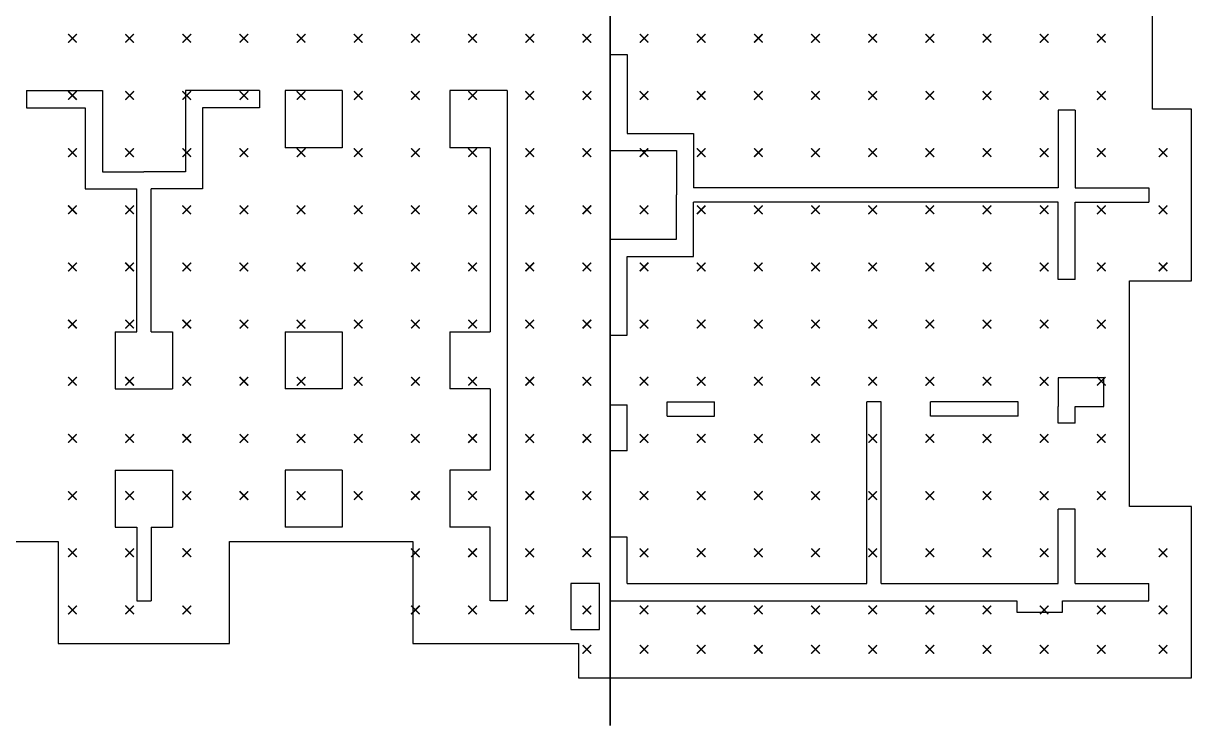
# Model space of a CAD drawing. Header units: millimetres. Extents: x 262481 to 2519995, y -394348 to 364571.
# Drawn here: x 365912 to 386350, y -133020 to -120717 of the extents above; entities that cross this region are included whole.
import ezdxf

# ---------------------------------------------------------------- set-up
doc = ezdxf.new("R2010")
doc.units = ezdxf.units.MM
doc.header["$LTSCALE"] = 65
doc.linetypes.add('HID', pattern=[2.5, 2, -0.5])
for name, color, linetype in [('BARR', 1, 'Continuous'), ('DIM', 7, 'Continuous'), ('XREBAR', 1, 'Continuous'), ('철근변경선', 1, 'HID')]:
    doc.layers.add(name, color=color, linetype=linetype)

msp = doc.modelspace()

# ---------------------------------------------------------------- linework, layer by layer
at = {"color": 3, "linetype": 'ByBlock'}
msp.add_lwpolyline([(363480.3, -129782.9), (366520.3, -129782.9), (366520.3, -131567.9), (369520.3, -131567.9), (369520.3, -129782.9), (372725.3, -129782.9), (372725.3, -131567.9), (375625.3, -131567.9), (375625.3, -132167.9), (386350.3, -132167.9), (386350.3, -129167.9), (385265.3, -129167.9), (385265.3, -125217.9), (386350.3, -125217.9), (386350.3, -122217.9), (385665.3, -122217.9), (385665.3, -118477.9)], dxfattribs=at)
at = {"layer": 'BARR', "color": 2}
msp.add_lwpolyline([(363480.3, -129782.9), (366520.3, -129782.9), (366520.3, -131567.9), (369520.3, -131567.9), (369520.3, -129782.9), (372725.3, -129782.9), (372725.3, -131567.9), (375625.3, -131567.9), (375625.3, -132167.9), (386350.3, -132167.9), (386350.3, -129167.9), (385265.3, -129167.9), (385265.3, -125217.9), (386350.3, -125217.9), (386350.3, -122217.9), (385665.3, -122217.9), (385665.3, -118477.9)], dxfattribs=at)
at = {"layer": 'DIM', "color": 5}
for p, q in [((376175.3, -121262.9), (376475.3, -121262.9)), ((376175.3, -121262.9), (376175.3, -122942.9)), ((376475.3, -121262.9), (376475.3, -122642.9)), ((365965.3, -121892.9), (365965.3, -122192.9)), ((365965.3, -121892.9), (367295.3, -121892.9)), ((367295.3, -121892.9), (367295.3, -123312.9)), ((370040.3, -121892.9), (368745.3, -121892.9)), ((368745.3, -121892.9), (368745.3, -123312.9)), ((370040.3, -121892.9), (370040.3, -122192.9)), ((371490.3, -121892.9), (370490.3, -121892.9)), ((370490.3, -121892.9), (370490.3, -122892.9)), ((371490.3, -121892.9), (371490.3, -122892.9)), ((374375.3, -121892.9), (373375.3, -121892.9)), ((373375.3, -121892.9), (373375.3, -122892.9)), ((374375.3, -121892.9), (374375.3, -130817.9)), ((365965.3, -122192.9), (366995.3, -122192.9)), ((366995.3, -122192.9), (366995.3, -123612.9)), ((370040.3, -122192.9), (369045.3, -122192.9)), ((369045.3, -122192.9), (369045.3, -123612.9)), ((384015.3, -122237.9), (384015.3, -123592.9)), ((384315.3, -122237.9), (384015.3, -122237.9)), ((384315.3, -122237.9), (384315.3, -123592.9)), ((376475.3, -122642.9), (377635.3, -122642.9)), ((377635.3, -122642.9), (377635.3, -123592.9)), ((371490.3, -122892.9), (370490.3, -122892.9)), ((374075.3, -122892.9), (373375.3, -122892.9)), ((374075.3, -122892.9), (374075.3, -126112.9)), ((376175.3, -122942.9), (377335.3, -122942.9)), ((377335.3, -122942.9), (377335.3, -123717.9)), ((367295.3, -123312.9), (368020.3, -123312.9)), ((368745.3, -123312.9), (368020.3, -123312.9)), ((366995.3, -123612.9), (367895.3, -123612.9)), ((367895.3, -126112.9), (367895.3, -123612.9)), ((369045.3, -123612.9), (368145.3, -123612.9)), ((368145.3, -126112.9), (368145.3, -123612.9)), ((384015.3, -123592.9), (377635.3, -123592.9)), ((384315.3, -123592.9), (385600.3, -123592.9)), ((385600.3, -123592.9), (385600.3, -123842.9)), ((377335.3, -124492.9), (377335.3, -123717.9)), ((377635.3, -124792.9), (377635.3, -123842.9)), ((384015.3, -123842.9), (377635.3, -123842.9)), ((384015.3, -125197.9), (384015.3, -123842.9)), ((384315.3, -125197.9), (384315.3, -123842.9)), ((384315.3, -123842.9), (385600.3, -123842.9)), ((376175.3, -126172.9), (376175.3, -124492.9)), ((376175.3, -124492.9), (377335.3, -124492.9)), ((376475.3, -126172.9), (376475.3, -124792.9)), ((376475.3, -124792.9), (377635.3, -124792.9)), ((384315.3, -125197.9), (384015.3, -125197.9)), ((367520.3, -126112.9), (367895.3, -126112.9)), ((367520.3, -126112.9), (367520.3, -127112.9)), ((368145.3, -126112.9), (368520.3, -126112.9)), ((368520.3, -126112.9), (368520.3, -127112.9)), ((370490.3, -126112.9), (371490.3, -126112.9)), ((370490.3, -126112.9), (370490.3, -127112.9)), ((371490.3, -126112.9), (371490.3, -127112.9)), ((373375.3, -126112.9), (374075.3, -126112.9)), ((373375.3, -126112.9), (373375.3, -127112.9)), ((376175.3, -126172.9), (376475.3, -126172.9)), ((384815.3, -126917.9), (384015.3, -126917.9)), ((384015.3, -126917.9), (384015.3, -127417.9)), ((384815.3, -127417.9), (384815.3, -126917.9)), ((367520.3, -127112.9), (368520.3, -127112.9)), ((371490.3, -127112.9), (370490.3, -127112.9)), ((374075.3, -127112.9), (373375.3, -127112.9)), ((374075.3, -127112.9), (374075.3, -128532.9)), ((376175.3, -127392.9), (376475.3, -127392.9)), ((376175.3, -128192.9), (376175.3, -127392.9)), ((376475.3, -128192.9), (376475.3, -127392.9)), ((377175.3, -127337.9), (378005.3, -127337.9)), ((377175.3, -127587.9), (377175.3, -127337.9)), ((378005.3, -127587.9), (378005.3, -127337.9)), ((380670.3, -130517.9), (380670.3, -127337.9)), ((380920.3, -127337.9), (380670.3, -127337.9)), ((380920.3, -130517.9), (380920.3, -127337.9)), ((383315.3, -127337.9), (381780.3, -127337.9)), ((381780.3, -127587.9), (381780.3, -127337.9)), ((383315.3, -127587.9), (383315.3, -127337.9)), ((384015.3, -127707.9), (384015.3, -127417.9)), ((384315.3, -127707.9), (384315.3, -127417.9)), ((384315.3, -127417.9), (384815.3, -127417.9)), ((377175.3, -127587.9), (378005.3, -127587.9)), ((383315.3, -127587.9), (381780.3, -127587.9)), ((384315.3, -127707.9), (384015.3, -127707.9)), ((376475.3, -128192.9), (376175.3, -128192.9)), ((367520.3, -128532.9), (368520.3, -128532.9)), ((367520.3, -128532.9), (367520.3, -129532.9)), ((368520.3, -128532.9), (368520.3, -129532.9)), ((371490.3, -128532.9), (370490.3, -128532.9)), ((370490.3, -128532.9), (370490.3, -129532.9)), ((371490.3, -128532.9), (371490.3, -129532.9)), ((373375.3, -128532.9), (373375.3, -129532.9)), ((374075.3, -128532.9), (373375.3, -128532.9)), ((384315.3, -129217.9), (384015.3, -129217.9)), ((384015.3, -130517.9), (384015.3, -129217.9)), ((384315.3, -130517.9), (384315.3, -129217.9)), ((367520.3, -129532.9), (367895.3, -129532.9)), ((367895.3, -129532.9), (367895.3, -130817.9)), ((368145.3, -129532.9), (368145.3, -130817.9)), ((368145.3, -129532.9), (368520.3, -129532.9)), ((371490.3, -129532.9), (370490.3, -129532.9)), ((374075.3, -129532.9), (373375.3, -129532.9)), ((374075.3, -130817.9), (374075.3, -129532.9)), ((376475.3, -129702.9), (376175.3, -129702.9)), ((376175.3, -130817.9), (376175.3, -129702.9)), ((376475.3, -130517.9), (376475.3, -129702.9)), ((375990.3, -130517.9), (375490.3, -130517.9)), ((375490.3, -130517.9), (375490.3, -131317.9)), ((375990.3, -131317.9), (375990.3, -130517.9)), ((376475.3, -130517.9), (380670.3, -130517.9)), ((380920.3, -130517.9), (384015.3, -130517.9)), ((384315.3, -130517.9), (385600.3, -130517.9)), ((385600.3, -130817.9), (385600.3, -130517.9)), ((367895.3, -130817.9), (368145.3, -130817.9)), ((374375.3, -130817.9), (374075.3, -130817.9)), ((376175.3, -130817.9), (383290.3, -130817.9)), ((383290.3, -130817.9), (383290.3, -131017.9)), ((384090.3, -130817.9), (385600.3, -130817.9)), ((384090.3, -131017.9), (384090.3, -130817.9)), ((383290.3, -131017.9), (384090.3, -131017.9)), ((375490.3, -131317.9), (375990.3, -131317.9))]:
    msp.add_line(p, q, dxfattribs=at)
at = {"layer": 'XREBAR', "color": 11, "linetype": 'Continuous', "ltscale": 4.95765e-09, "const_width": 25}
for points in [[(366695.3, -121052.9), (366845.3, -120902.9), (366770.3, -120977.9), (366695.3, -120902.9), (366845.3, -121052.9)], [(367695.3, -121052.9), (367845.3, -120902.9), (367770.3, -120977.9), (367695.3, -120902.9), (367845.3, -121052.9)], [(368695.3, -121052.9), (368845.3, -120902.9), (368770.3, -120977.9), (368695.3, -120902.9), (368845.3, -121052.9)], [(369695.3, -121052.9), (369845.3, -120902.9), (369770.3, -120977.9), (369695.3, -120902.9), (369845.3, -121052.9)], [(370695.3, -121052.9), (370845.3, -120902.9), (370770.3, -120977.9), (370695.3, -120902.9), (370845.3, -121052.9)], [(371695.3, -121052.9), (371845.3, -120902.9), (371770.3, -120977.9), (371695.3, -120902.9), (371845.3, -121052.9)], [(372695.3, -121052.9), (372845.3, -120902.9), (372770.3, -120977.9), (372695.3, -120902.9), (372845.3, -121052.9)], [(373695.3, -121052.9), (373845.3, -120902.9), (373770.3, -120977.9), (373695.3, -120902.9), (373845.3, -121052.9)], [(374695.3, -121052.9), (374845.3, -120902.9), (374770.3, -120977.9), (374695.3, -120902.9), (374845.3, -121052.9)], [(375695.3, -121052.9), (375845.3, -120902.9), (375770.3, -120977.9), (375695.3, -120902.9), (375845.3, -121052.9)], [(376695.3, -121052.9), (376845.3, -120902.9), (376770.3, -120977.9), (376695.3, -120902.9), (376845.3, -121052.9)], [(377695.3, -121052.9), (377845.3, -120902.9), (377770.3, -120977.9), (377695.3, -120902.9), (377845.3, -121052.9)], [(378695.3, -121052.9), (378845.3, -120902.9), (378770.3, -120977.9), (378695.3, -120902.9), (378845.3, -121052.9)], [(379695.3, -121052.9), (379845.3, -120902.9), (379770.3, -120977.9), (379695.3, -120902.9), (379845.3, -121052.9)], [(380695.3, -121052.9), (380845.3, -120902.9), (380770.3, -120977.9), (380695.3, -120902.9), (380845.3, -121052.9)], [(381695.3, -121052.9), (381845.3, -120902.9), (381770.3, -120977.9), (381695.3, -120902.9), (381845.3, -121052.9)], [(382695.3, -121052.9), (382845.3, -120902.9), (382770.3, -120977.9), (382695.3, -120902.9), (382845.3, -121052.9)], [(383695.3, -121052.9), (383845.3, -120902.9), (383770.3, -120977.9), (383695.3, -120902.9), (383845.3, -121052.9)], [(384695.3, -121052.9), (384845.3, -120902.9), (384770.3, -120977.9), (384695.3, -120902.9), (384845.3, -121052.9)], [(366695.3, -122052.9), (366845.3, -121902.9), (366770.3, -121977.9), (366695.3, -121902.9), (366845.3, -122052.9)], [(367695.3, -122052.9), (367845.3, -121902.9), (367770.3, -121977.9), (367695.3, -121902.9), (367845.3, -122052.9)], [(368695.3, -122052.9), (368845.3, -121902.9), (368770.3, -121977.9), (368695.3, -121902.9), (368845.3, -122052.9)], [(369695.3, -122052.9), (369845.3, -121902.9), (369770.3, -121977.9), (369695.3, -121902.9), (369845.3, -122052.9)], [(370695.3, -122052.9), (370845.3, -121902.9), (370770.3, -121977.9), (370695.3, -121902.9), (370845.3, -122052.9)], [(371695.3, -122052.9), (371845.3, -121902.9), (371770.3, -121977.9), (371695.3, -121902.9), (371845.3, -122052.9)], [(372695.3, -122052.9), (372845.3, -121902.9), (372770.3, -121977.9), (372695.3, -121902.9), (372845.3, -122052.9)], [(373695.3, -122052.9), (373845.3, -121902.9), (373770.3, -121977.9), (373695.3, -121902.9), (373845.3, -122052.9)], [(374695.3, -122052.9), (374845.3, -121902.9), (374770.3, -121977.9), (374695.3, -121902.9), (374845.3, -122052.9)], [(375695.3, -122052.9), (375845.3, -121902.9), (375770.3, -121977.9), (375695.3, -121902.9), (375845.3, -122052.9)], [(376695.3, -122052.9), (376845.3, -121902.9), (376770.3, -121977.9), (376695.3, -121902.9), (376845.3, -122052.9)], [(377695.3, -122052.9), (377845.3, -121902.9), (377770.3, -121977.9), (377695.3, -121902.9), (377845.3, -122052.9)], [(378695.3, -122052.9), (378845.3, -121902.9), (378770.3, -121977.9), (378695.3, -121902.9), (378845.3, -122052.9)], [(379695.3, -122052.9), (379845.3, -121902.9), (379770.3, -121977.9), (379695.3, -121902.9), (379845.3, -122052.9)], [(380695.3, -122052.9), (380845.3, -121902.9), (380770.3, -121977.9), (380695.3, -121902.9), (380845.3, -122052.9)], [(381695.3, -122052.9), (381845.3, -121902.9), (381770.3, -121977.9), (381695.3, -121902.9), (381845.3, -122052.9)], [(382695.3, -122052.9), (382845.3, -121902.9), (382770.3, -121977.9), (382695.3, -121902.9), (382845.3, -122052.9)], [(383695.3, -122052.9), (383845.3, -121902.9), (383770.3, -121977.9), (383695.3, -121902.9), (383845.3, -122052.9)], [(384695.3, -122052.9), (384845.3, -121902.9), (384770.3, -121977.9), (384695.3, -121902.9), (384845.3, -122052.9)], [(366695.3, -123052.9), (366845.3, -122902.9), (366770.3, -122977.9), (366695.3, -122902.9), (366845.3, -123052.9)], [(367695.3, -123052.9), (367845.3, -122902.9), (367770.3, -122977.9), (367695.3, -122902.9), (367845.3, -123052.9)], [(368695.3, -123052.9), (368845.3, -122902.9), (368770.3, -122977.9), (368695.3, -122902.9), (368845.3, -123052.9)], [(369695.3, -123052.9), (369845.3, -122902.9), (369770.3, -122977.9), (369695.3, -122902.9), (369845.3, -123052.9)], [(370695.3, -123052.9), (370845.3, -122902.9), (370770.3, -122977.9), (370695.3, -122902.9), (370845.3, -123052.9)], [(371695.3, -123052.9), (371845.3, -122902.9), (371770.3, -122977.9), (371695.3, -122902.9), (371845.3, -123052.9)], [(372695.3, -123052.9), (372845.3, -122902.9), (372770.3, -122977.9), (372695.3, -122902.9), (372845.3, -123052.9)], [(373695.3, -123052.9), (373845.3, -122902.9), (373770.3, -122977.9), (373695.3, -122902.9), (373845.3, -123052.9)], [(374695.3, -123052.9), (374845.3, -122902.9), (374770.3, -122977.9), (374695.3, -122902.9), (374845.3, -123052.9)], [(375695.3, -123052.9), (375845.3, -122902.9), (375770.3, -122977.9), (375695.3, -122902.9), (375845.3, -123052.9)], [(376695.3, -123052.9), (376845.3, -122902.9), (376770.3, -122977.9), (376695.3, -122902.9), (376845.3, -123052.9)], [(377695.3, -123052.9), (377845.3, -122902.9), (377770.3, -122977.9), (377695.3, -122902.9), (377845.3, -123052.9)], [(378695.3, -123052.9), (378845.3, -122902.9), (378770.3, -122977.9), (378695.3, -122902.9), (378845.3, -123052.9)], [(379695.3, -123052.9), (379845.3, -122902.9), (379770.3, -122977.9), (379695.3, -122902.9), (379845.3, -123052.9)], [(380695.3, -123052.9), (380845.3, -122902.9), (380770.3, -122977.9), (380695.3, -122902.9), (380845.3, -123052.9)], [(381695.3, -123052.9), (381845.3, -122902.9), (381770.3, -122977.9), (381695.3, -122902.9), (381845.3, -123052.9)], [(382695.3, -123052.9), (382845.3, -122902.9), (382770.3, -122977.9), (382695.3, -122902.9), (382845.3, -123052.9)], [(383695.3, -123052.9), (383845.3, -122902.9), (383770.3, -122977.9), (383695.3, -122902.9), (383845.3, -123052.9)], [(384695.3, -123052.9), (384845.3, -122902.9), (384770.3, -122977.9), (384695.3, -122902.9), (384845.3, -123052.9)], [(385775.3, -123052.9), (385925.3, -122902.9), (385850.3, -122977.9), (385775.3, -122902.9), (385925.3, -123052.9)], [(366695.3, -124052.9), (366845.3, -123902.9), (366770.3, -123977.9), (366695.3, -123902.9), (366845.3, -124052.9)], [(367695.3, -124052.9), (367845.3, -123902.9), (367770.3, -123977.9), (367695.3, -123902.9), (367845.3, -124052.9)], [(368695.3, -124052.9), (368845.3, -123902.9), (368770.3, -123977.9), (368695.3, -123902.9), (368845.3, -124052.9)], [(369695.3, -124052.9), (369845.3, -123902.9), (369770.3, -123977.9), (369695.3, -123902.9), (369845.3, -124052.9)], [(370695.3, -124052.9), (370845.3, -123902.9), (370770.3, -123977.9), (370695.3, -123902.9), (370845.3, -124052.9)], [(371695.3, -124052.9), (371845.3, -123902.9), (371770.3, -123977.9), (371695.3, -123902.9), (371845.3, -124052.9)], [(372695.3, -124052.9), (372845.3, -123902.9), (372770.3, -123977.9), (372695.3, -123902.9), (372845.3, -124052.9)], [(373695.3, -124052.9), (373845.3, -123902.9), (373770.3, -123977.9), (373695.3, -123902.9), (373845.3, -124052.9)], [(374695.3, -124052.9), (374845.3, -123902.9), (374770.3, -123977.9), (374695.3, -123902.9), (374845.3, -124052.9)], [(375695.3, -124052.9), (375845.3, -123902.9), (375770.3, -123977.9), (375695.3, -123902.9), (375845.3, -124052.9)], [(376695.3, -124052.9), (376845.3, -123902.9), (376770.3, -123977.9), (376695.3, -123902.9), (376845.3, -124052.9)], [(377695.3, -124052.9), (377845.3, -123902.9), (377770.3, -123977.9), (377695.3, -123902.9), (377845.3, -124052.9)], [(378695.3, -124052.9), (378845.3, -123902.9), (378770.3, -123977.9), (378695.3, -123902.9), (378845.3, -124052.9)], [(379695.3, -124052.9), (379845.3, -123902.9), (379770.3, -123977.9), (379695.3, -123902.9), (379845.3, -124052.9)], [(380695.3, -124052.9), (380845.3, -123902.9), (380770.3, -123977.9), (380695.3, -123902.9), (380845.3, -124052.9)], [(381695.3, -124052.9), (381845.3, -123902.9), (381770.3, -123977.9), (381695.3, -123902.9), (381845.3, -124052.9)], [(382695.3, -124052.9), (382845.3, -123902.9), (382770.3, -123977.9), (382695.3, -123902.9), (382845.3, -124052.9)], [(383695.3, -124052.9), (383845.3, -123902.9), (383770.3, -123977.9), (383695.3, -123902.9), (383845.3, -124052.9)], [(384695.3, -124052.9), (384845.3, -123902.9), (384770.3, -123977.9), (384695.3, -123902.9), (384845.3, -124052.9)], [(385775.3, -124052.9), (385925.3, -123902.9), (385850.3, -123977.9), (385775.3, -123902.9), (385925.3, -124052.9)], [(366695.3, -125052.9), (366845.3, -124902.9), (366770.3, -124977.9), (366695.3, -124902.9), (366845.3, -125052.9)], [(367695.3, -125052.9), (367845.3, -124902.9), (367770.3, -124977.9), (367695.3, -124902.9), (367845.3, -125052.9)], [(368695.3, -125052.9), (368845.3, -124902.9), (368770.3, -124977.9), (368695.3, -124902.9), (368845.3, -125052.9)], [(369695.3, -125052.9), (369845.3, -124902.9), (369770.3, -124977.9), (369695.3, -124902.9), (369845.3, -125052.9)], [(370695.3, -125052.9), (370845.3, -124902.9), (370770.3, -124977.9), (370695.3, -124902.9), (370845.3, -125052.9)], [(371695.3, -125052.9), (371845.3, -124902.9), (371770.3, -124977.9), (371695.3, -124902.9), (371845.3, -125052.9)], [(372695.3, -125052.9), (372845.3, -124902.9), (372770.3, -124977.9), (372695.3, -124902.9), (372845.3, -125052.9)], [(373695.3, -125052.9), (373845.3, -124902.9), (373770.3, -124977.9), (373695.3, -124902.9), (373845.3, -125052.9)], [(374695.3, -125052.9), (374845.3, -124902.9), (374770.3, -124977.9), (374695.3, -124902.9), (374845.3, -125052.9)], [(375695.3, -125052.9), (375845.3, -124902.9), (375770.3, -124977.9), (375695.3, -124902.9), (375845.3, -125052.9)], [(376695.3, -125052.9), (376845.3, -124902.9), (376770.3, -124977.9), (376695.3, -124902.9), (376845.3, -125052.9)], [(377695.3, -125052.9), (377845.3, -124902.9), (377770.3, -124977.9), (377695.3, -124902.9), (377845.3, -125052.9)], [(378695.3, -125052.9), (378845.3, -124902.9), (378770.3, -124977.9), (378695.3, -124902.9), (378845.3, -125052.9)], [(379695.3, -125052.9), (379845.3, -124902.9), (379770.3, -124977.9), (379695.3, -124902.9), (379845.3, -125052.9)], [(380695.3, -125052.9), (380845.3, -124902.9), (380770.3, -124977.9), (380695.3, -124902.9), (380845.3, -125052.9)], [(381695.3, -125052.9), (381845.3, -124902.9), (381770.3, -124977.9), (381695.3, -124902.9), (381845.3, -125052.9)], [(382695.3, -125052.9), (382845.3, -124902.9), (382770.3, -124977.9), (382695.3, -124902.9), (382845.3, -125052.9)], [(383695.3, -125052.9), (383845.3, -124902.9), (383770.3, -124977.9), (383695.3, -124902.9), (383845.3, -125052.9)], [(384695.3, -125052.9), (384845.3, -124902.9), (384770.3, -124977.9), (384695.3, -124902.9), (384845.3, -125052.9)], [(385775.3, -125052.9), (385925.3, -124902.9), (385850.3, -124977.9), (385775.3, -124902.9), (385925.3, -125052.9)], [(366695.3, -126052.9), (366845.3, -125902.9), (366770.3, -125977.9), (366695.3, -125902.9), (366845.3, -126052.9)], [(367695.3, -126052.9), (367845.3, -125902.9), (367770.3, -125977.9), (367695.3, -125902.9), (367845.3, -126052.9)], [(368695.3, -126052.9), (368845.3, -125902.9), (368770.3, -125977.9), (368695.3, -125902.9), (368845.3, -126052.9)], [(369695.3, -126052.9), (369845.3, -125902.9), (369770.3, -125977.9), (369695.3, -125902.9), (369845.3, -126052.9)], [(370695.3, -126052.9), (370845.3, -125902.9), (370770.3, -125977.9), (370695.3, -125902.9), (370845.3, -126052.9)], [(371695.3, -126052.9), (371845.3, -125902.9), (371770.3, -125977.9), (371695.3, -125902.9), (371845.3, -126052.9)], [(372695.3, -126052.9), (372845.3, -125902.9), (372770.3, -125977.9), (372695.3, -125902.9), (372845.3, -126052.9)], [(373695.3, -126052.9), (373845.3, -125902.9), (373770.3, -125977.9), (373695.3, -125902.9), (373845.3, -126052.9)], [(374695.3, -126052.9), (374845.3, -125902.9), (374770.3, -125977.9), (374695.3, -125902.9), (374845.3, -126052.9)], [(375695.3, -126052.9), (375845.3, -125902.9), (375770.3, -125977.9), (375695.3, -125902.9), (375845.3, -126052.9)], [(376695.3, -126052.9), (376845.3, -125902.9), (376770.3, -125977.9), (376695.3, -125902.9), (376845.3, -126052.9)], [(377695.3, -126052.9), (377845.3, -125902.9), (377770.3, -125977.9), (377695.3, -125902.9), (377845.3, -126052.9)], [(378695.3, -126052.9), (378845.3, -125902.9), (378770.3, -125977.9), (378695.3, -125902.9), (378845.3, -126052.9)], [(379695.3, -126052.9), (379845.3, -125902.9), (379770.3, -125977.9), (379695.3, -125902.9), (379845.3, -126052.9)], [(380695.3, -126052.9), (380845.3, -125902.9), (380770.3, -125977.9), (380695.3, -125902.9), (380845.3, -126052.9)], [(381695.3, -126052.9), (381845.3, -125902.9), (381770.3, -125977.9), (381695.3, -125902.9), (381845.3, -126052.9)], [(382695.3, -126052.9), (382845.3, -125902.9), (382770.3, -125977.9), (382695.3, -125902.9), (382845.3, -126052.9)], [(383695.3, -126052.9), (383845.3, -125902.9), (383770.3, -125977.9), (383695.3, -125902.9), (383845.3, -126052.9)], [(384695.3, -126052.9), (384845.3, -125902.9), (384770.3, -125977.9), (384695.3, -125902.9), (384845.3, -126052.9)], [(366695.3, -127052.9), (366845.3, -126902.9), (366770.3, -126977.9), (366695.3, -126902.9), (366845.3, -127052.9)], [(367695.3, -127052.9), (367845.3, -126902.9), (367770.3, -126977.9), (367695.3, -126902.9), (367845.3, -127052.9)], [(368695.3, -127052.9), (368845.3, -126902.9), (368770.3, -126977.9), (368695.3, -126902.9), (368845.3, -127052.9)], [(369695.3, -127052.9), (369845.3, -126902.9), (369770.3, -126977.9), (369695.3, -126902.9), (369845.3, -127052.9)], [(370695.3, -127052.9), (370845.3, -126902.9), (370770.3, -126977.9), (370695.3, -126902.9), (370845.3, -127052.9)], [(371695.3, -127052.9), (371845.3, -126902.9), (371770.3, -126977.9), (371695.3, -126902.9), (371845.3, -127052.9)], [(372695.3, -127052.9), (372845.3, -126902.9), (372770.3, -126977.9), (372695.3, -126902.9), (372845.3, -127052.9)], [(373695.3, -127052.9), (373845.3, -126902.9), (373770.3, -126977.9), (373695.3, -126902.9), (373845.3, -127052.9)], [(374695.3, -127052.9), (374845.3, -126902.9), (374770.3, -126977.9), (374695.3, -126902.9), (374845.3, -127052.9)], [(375695.3, -127052.9), (375845.3, -126902.9), (375770.3, -126977.9), (375695.3, -126902.9), (375845.3, -127052.9)], [(376695.3, -127052.9), (376845.3, -126902.9), (376770.3, -126977.9), (376695.3, -126902.9), (376845.3, -127052.9)], [(377695.3, -127052.9), (377845.3, -126902.9), (377770.3, -126977.9), (377695.3, -126902.9), (377845.3, -127052.9)], [(378695.3, -127052.9), (378845.3, -126902.9), (378770.3, -126977.9), (378695.3, -126902.9), (378845.3, -127052.9)], [(379695.3, -127052.9), (379845.3, -126902.9), (379770.3, -126977.9), (379695.3, -126902.9), (379845.3, -127052.9)], [(380695.3, -127052.9), (380845.3, -126902.9), (380770.3, -126977.9), (380695.3, -126902.9), (380845.3, -127052.9)], [(381695.3, -127052.9), (381845.3, -126902.9), (381770.3, -126977.9), (381695.3, -126902.9), (381845.3, -127052.9)], [(382695.3, -127052.9), (382845.3, -126902.9), (382770.3, -126977.9), (382695.3, -126902.9), (382845.3, -127052.9)], [(383695.3, -127052.9), (383845.3, -126902.9), (383770.3, -126977.9), (383695.3, -126902.9), (383845.3, -127052.9)], [(384695.3, -127052.9), (384845.3, -126902.9), (384770.3, -126977.9), (384695.3, -126902.9), (384845.3, -127052.9)], [(366695.3, -128052.9), (366845.3, -127902.9), (366770.3, -127977.9), (366695.3, -127902.9), (366845.3, -128052.9)], [(367695.3, -128052.9), (367845.3, -127902.9), (367770.3, -127977.9), (367695.3, -127902.9), (367845.3, -128052.9)], [(368695.3, -128052.9), (368845.3, -127902.9), (368770.3, -127977.9), (368695.3, -127902.9), (368845.3, -128052.9)], [(369695.3, -128052.9), (369845.3, -127902.9), (369770.3, -127977.9), (369695.3, -127902.9), (369845.3, -128052.9)], [(370695.3, -128052.9), (370845.3, -127902.9), (370770.3, -127977.9), (370695.3, -127902.9), (370845.3, -128052.9)], [(371695.3, -128052.9), (371845.3, -127902.9), (371770.3, -127977.9), (371695.3, -127902.9), (371845.3, -128052.9)], [(372695.3, -128052.9), (372845.3, -127902.9), (372770.3, -127977.9), (372695.3, -127902.9), (372845.3, -128052.9)], [(373695.3, -128052.9), (373845.3, -127902.9), (373770.3, -127977.9), (373695.3, -127902.9), (373845.3, -128052.9)], [(374695.3, -128052.9), (374845.3, -127902.9), (374770.3, -127977.9), (374695.3, -127902.9), (374845.3, -128052.9)], [(375695.3, -128052.9), (375845.3, -127902.9), (375770.3, -127977.9), (375695.3, -127902.9), (375845.3, -128052.9)], [(376695.3, -128052.9), (376845.3, -127902.9), (376770.3, -127977.9), (376695.3, -127902.9), (376845.3, -128052.9)], [(377695.3, -128052.9), (377845.3, -127902.9), (377770.3, -127977.9), (377695.3, -127902.9), (377845.3, -128052.9)], [(378695.3, -128052.9), (378845.3, -127902.9), (378770.3, -127977.9), (378695.3, -127902.9), (378845.3, -128052.9)], [(379695.3, -128052.9), (379845.3, -127902.9), (379770.3, -127977.9), (379695.3, -127902.9), (379845.3, -128052.9)], [(380695.3, -128052.9), (380845.3, -127902.9), (380770.3, -127977.9), (380695.3, -127902.9), (380845.3, -128052.9)], [(381695.3, -128052.9), (381845.3, -127902.9), (381770.3, -127977.9), (381695.3, -127902.9), (381845.3, -128052.9)], [(382695.3, -128052.9), (382845.3, -127902.9), (382770.3, -127977.9), (382695.3, -127902.9), (382845.3, -128052.9)], [(383695.3, -128052.9), (383845.3, -127902.9), (383770.3, -127977.9), (383695.3, -127902.9), (383845.3, -128052.9)], [(384695.3, -128052.9), (384845.3, -127902.9), (384770.3, -127977.9), (384695.3, -127902.9), (384845.3, -128052.9)], [(366695.3, -129052.9), (366845.3, -128902.9), (366770.3, -128977.9), (366695.3, -128902.9), (366845.3, -129052.9)], [(367695.3, -129052.9), (367845.3, -128902.9), (367770.3, -128977.9), (367695.3, -128902.9), (367845.3, -129052.9)], [(368695.3, -129052.9), (368845.3, -128902.9), (368770.3, -128977.9), (368695.3, -128902.9), (368845.3, -129052.9)], [(369695.3, -129052.9), (369845.3, -128902.9), (369770.3, -128977.9), (369695.3, -128902.9), (369845.3, -129052.9)], [(370695.3, -129052.9), (370845.3, -128902.9), (370770.3, -128977.9), (370695.3, -128902.9), (370845.3, -129052.9)], [(371695.3, -129052.9), (371845.3, -128902.9), (371770.3, -128977.9), (371695.3, -128902.9), (371845.3, -129052.9)], [(372695.3, -129052.9), (372845.3, -128902.9), (372770.3, -128977.9), (372695.3, -128902.9), (372845.3, -129052.9)], [(373695.3, -129052.9), (373845.3, -128902.9), (373770.3, -128977.9), (373695.3, -128902.9), (373845.3, -129052.9)], [(374695.3, -129052.9), (374845.3, -128902.9), (374770.3, -128977.9), (374695.3, -128902.9), (374845.3, -129052.9)], [(375695.3, -129052.9), (375845.3, -128902.9), (375770.3, -128977.9), (375695.3, -128902.9), (375845.3, -129052.9)], [(376695.3, -129052.9), (376845.3, -128902.9), (376770.3, -128977.9), (376695.3, -128902.9), (376845.3, -129052.9)], [(377695.3, -129052.9), (377845.3, -128902.9), (377770.3, -128977.9), (377695.3, -128902.9), (377845.3, -129052.9)], [(378695.3, -129052.9), (378845.3, -128902.9), (378770.3, -128977.9), (378695.3, -128902.9), (378845.3, -129052.9)], [(379695.3, -129052.9), (379845.3, -128902.9), (379770.3, -128977.9), (379695.3, -128902.9), (379845.3, -129052.9)], [(380695.3, -129052.9), (380845.3, -128902.9), (380770.3, -128977.9), (380695.3, -128902.9), (380845.3, -129052.9)], [(381695.3, -129052.9), (381845.3, -128902.9), (381770.3, -128977.9), (381695.3, -128902.9), (381845.3, -129052.9)], [(382695.3, -129052.9), (382845.3, -128902.9), (382770.3, -128977.9), (382695.3, -128902.9), (382845.3, -129052.9)], [(383695.3, -129052.9), (383845.3, -128902.9), (383770.3, -128977.9), (383695.3, -128902.9), (383845.3, -129052.9)], [(384695.3, -129052.9), (384845.3, -128902.9), (384770.3, -128977.9), (384695.3, -128902.9), (384845.3, -129052.9)], [(366695.3, -130052.9), (366845.3, -129902.9), (366770.3, -129977.9), (366695.3, -129902.9), (366845.3, -130052.9)], [(367695.3, -130052.9), (367845.3, -129902.9), (367770.3, -129977.9), (367695.3, -129902.9), (367845.3, -130052.9)], [(368695.3, -130052.9), (368845.3, -129902.9), (368770.3, -129977.9), (368695.3, -129902.9), (368845.3, -130052.9)], [(372695.3, -130052.9), (372845.3, -129902.9), (372770.3, -129977.9), (372695.3, -129902.9), (372845.3, -130052.9)], [(373695.3, -130052.9), (373845.3, -129902.9), (373770.3, -129977.9), (373695.3, -129902.9), (373845.3, -130052.9)], [(374695.3, -130052.9), (374845.3, -129902.9), (374770.3, -129977.9), (374695.3, -129902.9), (374845.3, -130052.9)], [(375695.3, -130052.9), (375845.3, -129902.9), (375770.3, -129977.9), (375695.3, -129902.9), (375845.3, -130052.9)], [(376695.3, -130052.9), (376845.3, -129902.9), (376770.3, -129977.9), (376695.3, -129902.9), (376845.3, -130052.9)], [(377695.3, -130052.9), (377845.3, -129902.9), (377770.3, -129977.9), (377695.3, -129902.9), (377845.3, -130052.9)], [(378695.3, -130052.9), (378845.3, -129902.9), (378770.3, -129977.9), (378695.3, -129902.9), (378845.3, -130052.9)], [(379695.3, -130052.9), (379845.3, -129902.9), (379770.3, -129977.9), (379695.3, -129902.9), (379845.3, -130052.9)], [(380695.3, -130052.9), (380845.3, -129902.9), (380770.3, -129977.9), (380695.3, -129902.9), (380845.3, -130052.9)], [(381695.3, -130052.9), (381845.3, -129902.9), (381770.3, -129977.9), (381695.3, -129902.9), (381845.3, -130052.9)], [(382695.3, -130052.9), (382845.3, -129902.9), (382770.3, -129977.9), (382695.3, -129902.9), (382845.3, -130052.9)], [(383695.3, -130052.9), (383845.3, -129902.9), (383770.3, -129977.9), (383695.3, -129902.9), (383845.3, -130052.9)], [(384695.3, -130052.9), (384845.3, -129902.9), (384770.3, -129977.9), (384695.3, -129902.9), (384845.3, -130052.9)], [(385775.3, -130052.9), (385925.3, -129902.9), (385850.3, -129977.9), (385775.3, -129902.9), (385925.3, -130052.9)], [(366695.3, -131052.9), (366845.3, -130902.9), (366770.3, -130977.9), (366695.3, -130902.9), (366845.3, -131052.9)], [(367695.3, -131052.9), (367845.3, -130902.9), (367770.3, -130977.9), (367695.3, -130902.9), (367845.3, -131052.9)], [(368695.3, -131052.9), (368845.3, -130902.9), (368770.3, -130977.9), (368695.3, -130902.9), (368845.3, -131052.9)], [(372695.3, -131052.9), (372845.3, -130902.9), (372770.3, -130977.9), (372695.3, -130902.9), (372845.3, -131052.9)], [(373695.3, -131052.9), (373845.3, -130902.9), (373770.3, -130977.9), (373695.3, -130902.9), (373845.3, -131052.9)], [(374695.3, -131052.9), (374845.3, -130902.9), (374770.3, -130977.9), (374695.3, -130902.9), (374845.3, -131052.9)], [(375695.3, -131052.9), (375845.3, -130902.9), (375770.3, -130977.9), (375695.3, -130902.9), (375845.3, -131052.9)], [(376695.3, -131052.9), (376845.3, -130902.9), (376770.3, -130977.9), (376695.3, -130902.9), (376845.3, -131052.9)], [(377695.3, -131052.9), (377845.3, -130902.9), (377770.3, -130977.9), (377695.3, -130902.9), (377845.3, -131052.9)], [(378695.3, -131052.9), (378845.3, -130902.9), (378770.3, -130977.9), (378695.3, -130902.9), (378845.3, -131052.9)], [(379695.3, -131052.9), (379845.3, -130902.9), (379770.3, -130977.9), (379695.3, -130902.9), (379845.3, -131052.9)], [(380695.3, -131052.9), (380845.3, -130902.9), (380770.3, -130977.9), (380695.3, -130902.9), (380845.3, -131052.9)], [(381695.3, -131052.9), (381845.3, -130902.9), (381770.3, -130977.9), (381695.3, -130902.9), (381845.3, -131052.9)], [(382695.3, -131052.9), (382845.3, -130902.9), (382770.3, -130977.9), (382695.3, -130902.9), (382845.3, -131052.9)], [(383695.3, -131052.9), (383845.3, -130902.9), (383770.3, -130977.9), (383695.3, -130902.9), (383845.3, -131052.9)], [(384695.3, -131052.9), (384845.3, -130902.9), (384770.3, -130977.9), (384695.3, -130902.9), (384845.3, -131052.9)], [(385775.3, -131052.9), (385925.3, -130902.9), (385850.3, -130977.9), (385775.3, -130902.9), (385925.3, -131052.9)], [(375695.3, -131742.9), (375845.3, -131592.9), (375770.3, -131667.9), (375695.3, -131592.9), (375845.3, -131742.9)], [(376695.3, -131742.9), (376845.3, -131592.9), (376770.3, -131667.9), (376695.3, -131592.9), (376845.3, -131742.9)], [(377695.3, -131742.9), (377845.3, -131592.9), (377770.3, -131667.9), (377695.3, -131592.9), (377845.3, -131742.9)], [(378695.3, -131742.9), (378845.3, -131592.9), (378770.3, -131667.9), (378695.3, -131592.9), (378845.3, -131742.9)], [(379695.3, -131742.9), (379845.3, -131592.9), (379770.3, -131667.9), (379695.3, -131592.9), (379845.3, -131742.9)], [(380695.3, -131742.9), (380845.3, -131592.9), (380770.3, -131667.9), (380695.3, -131592.9), (380845.3, -131742.9)], [(381695.3, -131742.9), (381845.3, -131592.9), (381770.3, -131667.9), (381695.3, -131592.9), (381845.3, -131742.9)], [(382695.3, -131742.9), (382845.3, -131592.9), (382770.3, -131667.9), (382695.3, -131592.9), (382845.3, -131742.9)], [(383695.3, -131742.9), (383845.3, -131592.9), (383770.3, -131667.9), (383695.3, -131592.9), (383845.3, -131742.9)], [(384695.3, -131742.9), (384845.3, -131592.9), (384770.3, -131667.9), (384695.3, -131592.9), (384845.3, -131742.9)], [(385775.3, -131742.9), (385925.3, -131592.9), (385850.3, -131667.9), (385775.3, -131592.9), (385925.3, -131742.9)]]:
    msp.add_lwpolyline(points, dxfattribs=at)
at = {"layer": '철근변경선', "linetype": 'ByBlock', "ltscale": 2, "const_width": 30}
msp.add_lwpolyline([(376175.3, -133004.7), (376175.3, -120092.9), (374375.3, -120092.9), (374375.3, -110163.8)], dxfattribs=at)

doc.saveas('drawing.dxf')
